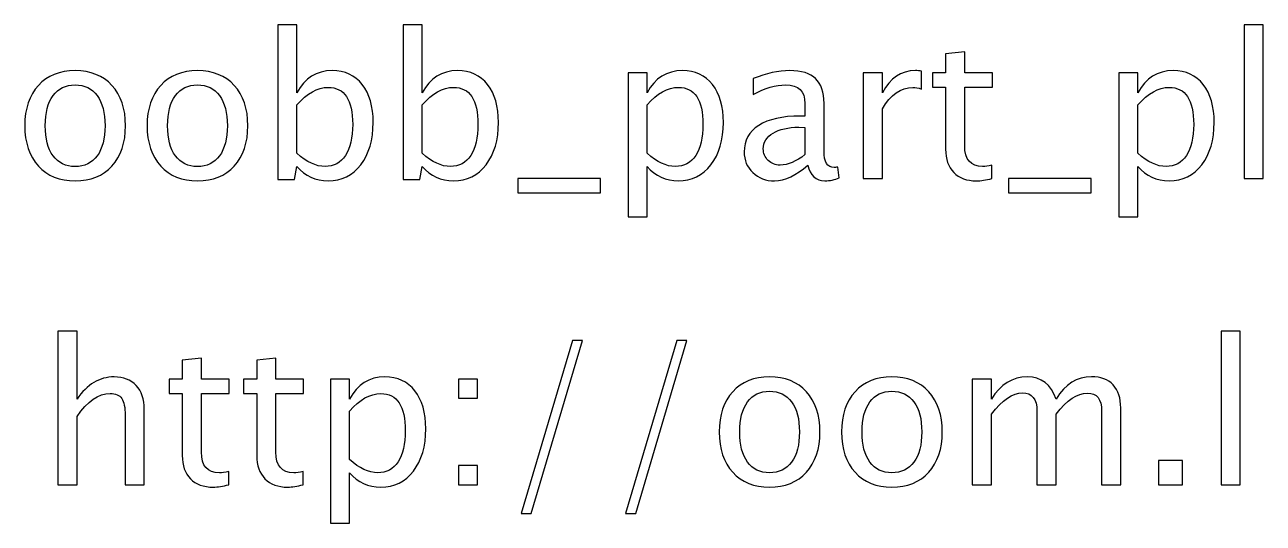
# Model space of a CAD drawing. Header units: centimetres. Extents: x -8.3 to 8.2, y -2.2 to 14.1.
# Drawn here: x -8.3 to -0.4, y 10.97 to 14.15 of the extents above; entities that cross this region are included whole.
import ezdxf

# ---------------------------------------------------------------- set-up
doc = ezdxf.new("R2010")
doc.units = ezdxf.units.CM
doc.header["$MEASUREMENT"] = 0
doc.layers.add('Layer 1', color=7, linetype='Continuous')

msp = doc.modelspace()

# ---------------------------------------------------------------- linework, layer by layer
at = {"layer": 'Layer 1'}
for points, knots in [([(-6.68315, 13.16282), (-6.68315, 13.16282), (-6.68315, 14.14961), (-6.68315, 14.14961), (-6.68315, 14.14961), (-6.68315, 14.14961), (-6.56123, 14.14961), (-6.56123, 14.14961), (-6.56123, 14.14961), (-6.56123, 14.14961), (-6.56123, 13.71633), (-6.56123, 13.71633), (-6.56123, 13.71633), (-6.51128, 13.81052), (-6.43613, 13.85751), (-6.33602, 13.85751), (-6.33602, 13.85751), (-6.25495, 13.85751), (-6.19124, 13.82809), (-6.14467, 13.76903), (-6.14467, 13.76903), (-6.0981, 13.70998), (-6.07482, 13.62933), (-6.07482, 13.5271), (-6.07482, 13.5271), (-6.07482, 13.41576), (-6.10128, 13.3258), (-6.15398, 13.25765), (-6.15398, 13.25765), (-6.20669, 13.18928), (-6.27611, 13.1552), (-6.36205, 13.1552), (-6.36205, 13.1552), (-6.44185, 13.1552), (-6.50831, 13.18568), (-6.56123, 13.24685), (-6.56123, 13.24685), (-6.56123, 13.24685), (-6.57605, 13.16282), (-6.57605, 13.16282), (-6.57605, 13.16282), (-6.57605, 13.16282), (-6.68315, 13.16282), (-6.68315, 13.16282)], [0, 0, 0, 0, 0.0833333, 0.0833333, 0.0833333, 0.0833333, 0.1666667, 0.1666667, 0.1666667, 0.1666667, 0.25, 0.25, 0.25, 0.25, 0.3333333, 0.3333333, 0.3333333, 0.3333333, 0.4166667, 0.4166667, 0.4166667, 0.4166667, 0.5, 0.5, 0.5, 0.5, 0.5833333, 0.5833333, 0.5833333, 0.5833333, 0.6666667, 0.6666667, 0.6666667, 0.6666667, 0.75, 0.75, 0.75, 0.75, 0.8333333, 0.8333333, 0.8333333, 0.8333333, 1, 1, 1, 1]), ([(-5.8839, 13.16282), (-5.8839, 13.16282), (-5.8839, 14.14961), (-5.8839, 14.14961), (-5.8839, 14.14961), (-5.8839, 14.14961), (-5.76198, 14.14961), (-5.76198, 14.14961), (-5.76198, 14.14961), (-5.76198, 14.14961), (-5.76198, 13.71633), (-5.76198, 13.71633), (-5.76198, 13.71633), (-5.71203, 13.81052), (-5.63688, 13.85751), (-5.53677, 13.85751), (-5.53677, 13.85751), (-5.4557, 13.85751), (-5.39199, 13.82809), (-5.34542, 13.76903), (-5.34542, 13.76903), (-5.29885, 13.70998), (-5.27557, 13.62933), (-5.27557, 13.5271), (-5.27557, 13.5271), (-5.27557, 13.41576), (-5.30203, 13.3258), (-5.35473, 13.25765), (-5.35473, 13.25765), (-5.40744, 13.18928), (-5.47686, 13.1552), (-5.5628, 13.1552), (-5.5628, 13.1552), (-5.6426, 13.1552), (-5.70906, 13.18568), (-5.76198, 13.24685), (-5.76198, 13.24685), (-5.76198, 13.24685), (-5.7768, 13.16282), (-5.7768, 13.16282), (-5.7768, 13.16282), (-5.7768, 13.16282), (-5.8839, 13.16282), (-5.8839, 13.16282)], [0, 0, 0, 0, 0.0833333, 0.0833333, 0.0833333, 0.0833333, 0.1666667, 0.1666667, 0.1666667, 0.1666667, 0.25, 0.25, 0.25, 0.25, 0.3333333, 0.3333333, 0.3333333, 0.3333333, 0.4166667, 0.4166667, 0.4166667, 0.4166667, 0.5, 0.5, 0.5, 0.5, 0.5833333, 0.5833333, 0.5833333, 0.5833333, 0.6666667, 0.6666667, 0.6666667, 0.6666667, 0.75, 0.75, 0.75, 0.75, 0.8333333, 0.8333333, 0.8333333, 0.8333333, 1, 1, 1, 1]), ([(-0.52028, 13.17044), (-0.52028, 13.17044), (-0.52028, 14.14961), (-0.52028, 14.14961), (-0.52028, 14.14961), (-0.52028, 14.14961), (-0.39836, 14.14961), (-0.39836, 14.14961), (-0.39836, 14.14961), (-0.39836, 14.14961), (-0.39836, 13.17044), (-0.39836, 13.17044), (-0.39836, 13.17044), (-0.39836, 13.17044), (-0.52028, 13.17044), (-0.52028, 13.17044)], [0, 0, 0, 0, 0.2, 0.2, 0.2, 0.2, 0.4, 0.4, 0.4, 0.4, 0.6, 0.6, 0.6, 0.6, 1, 1, 1, 1]), ([(-2.12852, 13.17065), (-2.1662, 13.16028), (-2.199, 13.1552), (-2.22673, 13.1552), (-2.22673, 13.1552), (-2.28896, 13.1552), (-2.33743, 13.17298), (-2.37215, 13.20854), (-2.37215, 13.20854), (-2.40707, 13.2441), (-2.42443, 13.29342), (-2.42443, 13.35671), (-2.42443, 13.35671), (-2.42443, 13.35671), (-2.42443, 13.7521), (-2.42443, 13.7521), (-2.42443, 13.7521), (-2.42443, 13.7521), (-2.50867, 13.7521), (-2.50867, 13.7521), (-2.50867, 13.7521), (-2.50867, 13.7521), (-2.50867, 13.84354), (-2.50867, 13.84354), (-2.50867, 13.84354), (-2.50867, 13.84354), (-2.42443, 13.84354), (-2.42443, 13.84354), (-2.42443, 13.84354), (-2.42443, 13.84354), (-2.42443, 13.96525), (-2.42443, 13.96525), (-2.42443, 13.96525), (-2.42443, 13.96525), (-2.30251, 13.97689), (-2.30251, 13.97689), (-2.30251, 13.97689), (-2.30251, 13.97689), (-2.30251, 13.84354), (-2.30251, 13.84354), (-2.30251, 13.84354), (-2.30251, 13.84354), (-2.12598, 13.84354), (-2.12598, 13.84354), (-2.12598, 13.84354), (-2.12598, 13.84354), (-2.12598, 13.7521), (-2.12598, 13.7521), (-2.12598, 13.7521), (-2.12598, 13.7521), (-2.30251, 13.7521), (-2.30251, 13.7521), (-2.30251, 13.7521), (-2.30251, 13.7521), (-2.30251, 13.37872), (-2.30251, 13.37872), (-2.30251, 13.37872), (-2.30251, 13.29067), (-2.2642, 13.24664), (-2.18779, 13.24664), (-2.18779, 13.24664), (-2.17149, 13.24664), (-2.1518, 13.24939), (-2.12852, 13.25468), (-2.12852, 13.25468), (-2.12852, 13.25468), (-2.12852, 13.17065), (-2.12852, 13.17065)], [0, 0, 0, 0, 0.0555556, 0.0555556, 0.0555556, 0.0555556, 0.1111111, 0.1111111, 0.1111111, 0.1111111, 0.1666667, 0.1666667, 0.1666667, 0.1666667, 0.2222222, 0.2222222, 0.2222222, 0.2222222, 0.2777778, 0.2777778, 0.2777778, 0.2777778, 0.3333333, 0.3333333, 0.3333333, 0.3333333, 0.3888889, 0.3888889, 0.3888889, 0.3888889, 0.4444444, 0.4444444, 0.4444444, 0.4444444, 0.5, 0.5, 0.5, 0.5, 0.5555556, 0.5555556, 0.5555556, 0.5555556, 0.6111111, 0.6111111, 0.6111111, 0.6111111, 0.6666667, 0.6666667, 0.6666667, 0.6666667, 0.7222222, 0.7222222, 0.7222222, 0.7222222, 0.7777778, 0.7777778, 0.7777778, 0.7777778, 0.8333333, 0.8333333, 0.8333333, 0.8333333, 0.8888889, 0.8888889, 0.8888889, 0.8888889, 1, 1, 1, 1]), ([(-7.97558, 13.1552), (-8.07443, 13.1552), (-8.15274, 13.18674), (-8.21032, 13.24982), (-8.21032, 13.24982), (-8.2681, 13.31289), (-8.29689, 13.39862), (-8.29689, 13.50678), (-8.29689, 13.50678), (-8.29689, 13.61473), (-8.2681, 13.70024), (-8.21032, 13.76311), (-8.21032, 13.76311), (-8.15274, 13.82597), (-8.07443, 13.85751), (-7.97558, 13.85751), (-7.97558, 13.85751), (-7.87673, 13.85751), (-7.79841, 13.82597), (-7.74084, 13.76311), (-7.74084, 13.76311), (-7.68306, 13.70024), (-7.65427, 13.61473), (-7.65427, 13.50678), (-7.65427, 13.50678), (-7.65427, 13.39862), (-7.68306, 13.31289), (-7.74084, 13.24982), (-7.74084, 13.24982), (-7.79841, 13.18674), (-7.87673, 13.1552), (-7.97558, 13.1552)], [0, 0, 0, 0, 0.1111111, 0.1111111, 0.1111111, 0.1111111, 0.2222222, 0.2222222, 0.2222222, 0.2222222, 0.3333333, 0.3333333, 0.3333333, 0.3333333, 0.4444444, 0.4444444, 0.4444444, 0.4444444, 0.5555556, 0.5555556, 0.5555556, 0.5555556, 0.6666667, 0.6666667, 0.6666667, 0.6666667, 0.7777778, 0.7777778, 0.7777778, 0.7777778, 1, 1, 1, 1]), ([(-7.19538, 13.1552), (-7.29423, 13.1552), (-7.37254, 13.18674), (-7.43012, 13.24982), (-7.43012, 13.24982), (-7.4879, 13.31289), (-7.51669, 13.39862), (-7.51669, 13.50678), (-7.51669, 13.50678), (-7.51669, 13.61473), (-7.4879, 13.70024), (-7.43012, 13.76311), (-7.43012, 13.76311), (-7.37254, 13.82597), (-7.29423, 13.85751), (-7.19538, 13.85751), (-7.19538, 13.85751), (-7.09653, 13.85751), (-7.01821, 13.82597), (-6.96064, 13.76311), (-6.96064, 13.76311), (-6.90286, 13.70024), (-6.87407, 13.61473), (-6.87407, 13.50678), (-6.87407, 13.50678), (-6.87407, 13.39862), (-6.90286, 13.31289), (-6.96064, 13.24982), (-6.96064, 13.24982), (-7.01821, 13.18674), (-7.09653, 13.1552), (-7.19538, 13.1552)], [0, 0, 0, 0, 0.1111111, 0.1111111, 0.1111111, 0.1111111, 0.2222222, 0.2222222, 0.2222222, 0.2222222, 0.3333333, 0.3333333, 0.3333333, 0.3333333, 0.4444444, 0.4444444, 0.4444444, 0.4444444, 0.5555556, 0.5555556, 0.5555556, 0.5555556, 0.6666667, 0.6666667, 0.6666667, 0.6666667, 0.7777778, 0.7777778, 0.7777778, 0.7777778, 1, 1, 1, 1]), ([(-4.44965, 12.92533), (-4.44965, 12.92533), (-4.44965, 13.84354), (-4.44965, 13.84354), (-4.44965, 13.84354), (-4.44965, 13.84354), (-4.32773, 13.84354), (-4.32773, 13.84354), (-4.32773, 13.84354), (-4.32773, 13.84354), (-4.32773, 13.71633), (-4.32773, 13.71633), (-4.32773, 13.71633), (-4.27778, 13.81052), (-4.20263, 13.85751), (-4.10252, 13.85751), (-4.10252, 13.85751), (-4.02145, 13.85751), (-3.95774, 13.82809), (-3.91117, 13.76903), (-3.91117, 13.76903), (-3.8646, 13.70998), (-3.84132, 13.62933), (-3.84132, 13.5271), (-3.84132, 13.5271), (-3.84132, 13.41576), (-3.86778, 13.3258), (-3.92048, 13.25765), (-3.92048, 13.25765), (-3.97319, 13.18928), (-4.04261, 13.1552), (-4.12855, 13.1552), (-4.12855, 13.1552), (-4.20835, 13.1552), (-4.27481, 13.18568), (-4.32773, 13.24685), (-4.32773, 13.24685), (-4.32773, 13.24685), (-4.32773, 12.92533), (-4.32773, 12.92533), (-4.32773, 12.92533), (-4.32773, 12.92533), (-4.44965, 12.92533), (-4.44965, 12.92533)], [0, 0, 0, 0, 0.0833333, 0.0833333, 0.0833333, 0.0833333, 0.1666667, 0.1666667, 0.1666667, 0.1666667, 0.25, 0.25, 0.25, 0.25, 0.3333333, 0.3333333, 0.3333333, 0.3333333, 0.4166667, 0.4166667, 0.4166667, 0.4166667, 0.5, 0.5, 0.5, 0.5, 0.5833333, 0.5833333, 0.5833333, 0.5833333, 0.6666667, 0.6666667, 0.6666667, 0.6666667, 0.75, 0.75, 0.75, 0.75, 0.8333333, 0.8333333, 0.8333333, 0.8333333, 1, 1, 1, 1]), ([(-3.30348, 13.25617), (-3.37671, 13.18886), (-3.4472, 13.1552), (-3.51493, 13.1552), (-3.51493, 13.1552), (-3.5706, 13.1552), (-3.61696, 13.17256), (-3.65357, 13.20748), (-3.65357, 13.20748), (-3.6904, 13.24241), (-3.70882, 13.28643), (-3.70882, 13.33956), (-3.70882, 13.33956), (-3.70882, 13.41301), (-3.67792, 13.46953), (-3.61611, 13.5089), (-3.61611, 13.5089), (-3.5543, 13.54827), (-3.46561, 13.56795), (-3.35004, 13.56795), (-3.35004, 13.56795), (-3.35004, 13.56795), (-3.32147, 13.56795), (-3.32147, 13.56795), (-3.32147, 13.56795), (-3.32147, 13.56795), (-3.32147, 13.64902), (-3.32147, 13.64902), (-3.32147, 13.64902), (-3.32147, 13.72712), (-3.36211, 13.76607), (-3.4436, 13.76607), (-3.4436, 13.76607), (-3.50668, 13.76607), (-3.57568, 13.74617), (-3.6504, 13.70638), (-3.6504, 13.70638), (-3.6504, 13.70638), (-3.6504, 13.80671), (-3.6504, 13.80671), (-3.6504, 13.80671), (-3.56827, 13.84058), (-3.4908, 13.85751), (-3.4182, 13.85751), (-3.4182, 13.85751), (-3.34348, 13.85751), (-3.28824, 13.84058), (-3.25289, 13.8065), (-3.25289, 13.8065), (-3.21733, 13.77242), (-3.19955, 13.71993), (-3.19955, 13.64902), (-3.19955, 13.64902), (-3.19955, 13.64902), (-3.19955, 13.34485), (-3.19955, 13.34485), (-3.19955, 13.34485), (-3.19955, 13.27522), (-3.17817, 13.24029), (-3.1352, 13.24029), (-3.1352, 13.24029), (-3.12991, 13.24029), (-3.12208, 13.24114), (-3.11171, 13.24283), (-3.11171, 13.24283), (-3.11171, 13.24283), (-3.10303, 13.1751), (-3.10303, 13.1751), (-3.10303, 13.1751), (-3.13076, 13.16176), (-3.16124, 13.1552), (-3.19468, 13.1552), (-3.19468, 13.1552), (-3.25162, 13.1552), (-3.28781, 13.18886), (-3.30348, 13.25617)], [0, 0, 0, 0, 0.05, 0.05, 0.05, 0.05, 0.1, 0.1, 0.1, 0.1, 0.15, 0.15, 0.15, 0.15, 0.2, 0.2, 0.2, 0.2, 0.25, 0.25, 0.25, 0.25, 0.3, 0.3, 0.3, 0.3, 0.35, 0.35, 0.35, 0.35, 0.4, 0.4, 0.4, 0.4, 0.45, 0.45, 0.45, 0.45, 0.5, 0.5, 0.5, 0.5, 0.55, 0.55, 0.55, 0.55, 0.6, 0.6, 0.6, 0.6, 0.65, 0.65, 0.65, 0.65, 0.7, 0.7, 0.7, 0.7, 0.75, 0.75, 0.75, 0.75, 0.8, 0.8, 0.8, 0.8, 0.85, 0.85, 0.85, 0.85, 0.9, 0.9, 0.9, 0.9, 1, 1, 1, 1]), ([(-2.94915, 13.17044), (-2.94915, 13.17044), (-2.94915, 13.84354), (-2.94915, 13.84354), (-2.94915, 13.84354), (-2.94915, 13.84354), (-2.82723, 13.84354), (-2.82723, 13.84354), (-2.82723, 13.84354), (-2.82723, 13.84354), (-2.82723, 13.71633), (-2.82723, 13.71633), (-2.82723, 13.71633), (-2.77876, 13.81052), (-2.70848, 13.85751), (-2.6162, 13.85751), (-2.6162, 13.85751), (-2.60371, 13.85751), (-2.59059, 13.85645), (-2.57704, 13.85434), (-2.57704, 13.85434), (-2.57704, 13.85434), (-2.57704, 13.74025), (-2.57704, 13.74025), (-2.57704, 13.74025), (-2.59821, 13.74723), (-2.61683, 13.75083), (-2.63292, 13.75083), (-2.63292, 13.75083), (-2.71039, 13.75083), (-2.77516, 13.70511), (-2.82723, 13.61346), (-2.82723, 13.61346), (-2.82723, 13.61346), (-2.82723, 13.17044), (-2.82723, 13.17044), (-2.82723, 13.17044), (-2.82723, 13.17044), (-2.94915, 13.17044), (-2.94915, 13.17044)], [0, 0, 0, 0, 0.0909091, 0.0909091, 0.0909091, 0.0909091, 0.1818182, 0.1818182, 0.1818182, 0.1818182, 0.2727273, 0.2727273, 0.2727273, 0.2727273, 0.3636364, 0.3636364, 0.3636364, 0.3636364, 0.4545455, 0.4545455, 0.4545455, 0.4545455, 0.5454545, 0.5454545, 0.5454545, 0.5454545, 0.6363636, 0.6363636, 0.6363636, 0.6363636, 0.7272727, 0.7272727, 0.7272727, 0.7272727, 0.8181818, 0.8181818, 0.8181818, 0.8181818, 1, 1, 1, 1]), ([(-1.31953, 12.92533), (-1.31953, 12.92533), (-1.31953, 13.84354), (-1.31953, 13.84354), (-1.31953, 13.84354), (-1.31953, 13.84354), (-1.19761, 13.84354), (-1.19761, 13.84354), (-1.19761, 13.84354), (-1.19761, 13.84354), (-1.19761, 13.71633), (-1.19761, 13.71633), (-1.19761, 13.71633), (-1.14766, 13.81052), (-1.07251, 13.85751), (-0.9724, 13.85751), (-0.9724, 13.85751), (-0.89133, 13.85751), (-0.82762, 13.82809), (-0.78105, 13.76903), (-0.78105, 13.76903), (-0.73448, 13.70998), (-0.7112, 13.62933), (-0.7112, 13.5271), (-0.7112, 13.5271), (-0.7112, 13.41576), (-0.73766, 13.3258), (-0.79036, 13.25765), (-0.79036, 13.25765), (-0.84307, 13.18928), (-0.91249, 13.1552), (-0.99843, 13.1552), (-0.99843, 13.1552), (-1.07823, 13.1552), (-1.14469, 13.18568), (-1.19761, 13.24685), (-1.19761, 13.24685), (-1.19761, 13.24685), (-1.19761, 12.92533), (-1.19761, 12.92533), (-1.19761, 12.92533), (-1.19761, 12.92533), (-1.31953, 12.92533), (-1.31953, 12.92533)], [0, 0, 0, 0, 0.0833333, 0.0833333, 0.0833333, 0.0833333, 0.1666667, 0.1666667, 0.1666667, 0.1666667, 0.25, 0.25, 0.25, 0.25, 0.3333333, 0.3333333, 0.3333333, 0.3333333, 0.4166667, 0.4166667, 0.4166667, 0.4166667, 0.5, 0.5, 0.5, 0.5, 0.5833333, 0.5833333, 0.5833333, 0.5833333, 0.6666667, 0.6666667, 0.6666667, 0.6666667, 0.75, 0.75, 0.75, 0.75, 0.8333333, 0.8333333, 0.8333333, 0.8333333, 1, 1, 1, 1]), ([(-7.97579, 13.24664), (-7.91547, 13.24664), (-7.86848, 13.26929), (-7.83503, 13.3148), (-7.83503, 13.3148), (-7.8018, 13.36009), (-7.78508, 13.42423), (-7.78508, 13.50678), (-7.78508, 13.50678), (-7.78508, 13.58912), (-7.8018, 13.65304), (-7.83503, 13.69834), (-7.83503, 13.69834), (-7.86848, 13.74342), (-7.91547, 13.76607), (-7.97579, 13.76607), (-7.97579, 13.76607), (-8.03633, 13.76607), (-8.08332, 13.74342), (-8.11634, 13.69834), (-8.11634, 13.69834), (-8.14957, 13.65304), (-8.16608, 13.58912), (-8.16608, 13.50678), (-8.16608, 13.50678), (-8.16608, 13.42423), (-8.14957, 13.36009), (-8.11634, 13.3148), (-8.11634, 13.3148), (-8.08332, 13.26929), (-8.03633, 13.24664), (-7.97579, 13.24664)], [0, 0, 0, 0, 0.1111111, 0.1111111, 0.1111111, 0.1111111, 0.2222222, 0.2222222, 0.2222222, 0.2222222, 0.3333333, 0.3333333, 0.3333333, 0.3333333, 0.4444444, 0.4444444, 0.4444444, 0.4444444, 0.5555556, 0.5555556, 0.5555556, 0.5555556, 0.6666667, 0.6666667, 0.6666667, 0.6666667, 0.7777778, 0.7777778, 0.7777778, 0.7777778, 1, 1, 1, 1]), ([(-7.19559, 13.24664), (-7.13527, 13.24664), (-7.08828, 13.26929), (-7.05483, 13.3148), (-7.05483, 13.3148), (-7.0216, 13.36009), (-7.00488, 13.42423), (-7.00488, 13.50678), (-7.00488, 13.50678), (-7.00488, 13.58912), (-7.0216, 13.65304), (-7.05483, 13.69834), (-7.05483, 13.69834), (-7.08828, 13.74342), (-7.13527, 13.76607), (-7.19559, 13.76607), (-7.19559, 13.76607), (-7.25613, 13.76607), (-7.30312, 13.74342), (-7.33614, 13.69834), (-7.33614, 13.69834), (-7.36937, 13.65304), (-7.38588, 13.58912), (-7.38588, 13.50678), (-7.38588, 13.50678), (-7.38588, 13.42423), (-7.36937, 13.36009), (-7.33614, 13.3148), (-7.33614, 13.3148), (-7.30312, 13.26929), (-7.25613, 13.24664), (-7.19559, 13.24664)], [0, 0, 0, 0, 0.1111111, 0.1111111, 0.1111111, 0.1111111, 0.2222222, 0.2222222, 0.2222222, 0.2222222, 0.3333333, 0.3333333, 0.3333333, 0.3333333, 0.4444444, 0.4444444, 0.4444444, 0.4444444, 0.5555556, 0.5555556, 0.5555556, 0.5555556, 0.6666667, 0.6666667, 0.6666667, 0.6666667, 0.7777778, 0.7777778, 0.7777778, 0.7777778, 1, 1, 1, 1]), ([(-6.56123, 13.33088), (-6.49836, 13.27479), (-6.43846, 13.24664), (-6.38152, 13.24664), (-6.38152, 13.24664), (-6.32543, 13.24664), (-6.28204, 13.27014), (-6.25156, 13.31691), (-6.25156, 13.31691), (-6.22087, 13.36369), (-6.20563, 13.42952), (-6.20563, 13.51461), (-6.20563, 13.51461), (-6.20563, 13.67209), (-6.2577, 13.75083), (-6.36184, 13.75083), (-6.36184, 13.75083), (-6.43, 13.75083), (-6.49646, 13.714), (-6.56123, 13.64013), (-6.56123, 13.64013), (-6.56123, 13.64013), (-6.56123, 13.33088), (-6.56123, 13.33088)], [0, 0, 0, 0, 0.1428571, 0.1428571, 0.1428571, 0.1428571, 0.2857143, 0.2857143, 0.2857143, 0.2857143, 0.4285714, 0.4285714, 0.4285714, 0.4285714, 0.5714286, 0.5714286, 0.5714286, 0.5714286, 0.7142857, 0.7142857, 0.7142857, 0.7142857, 1, 1, 1, 1]), ([(-5.76198, 13.33088), (-5.69911, 13.27479), (-5.63921, 13.24664), (-5.58227, 13.24664), (-5.58227, 13.24664), (-5.52618, 13.24664), (-5.48279, 13.27014), (-5.45231, 13.31691), (-5.45231, 13.31691), (-5.42162, 13.36369), (-5.40638, 13.42952), (-5.40638, 13.51461), (-5.40638, 13.51461), (-5.40638, 13.67209), (-5.45845, 13.75083), (-5.56259, 13.75083), (-5.56259, 13.75083), (-5.63075, 13.75083), (-5.69721, 13.714), (-5.76198, 13.64013), (-5.76198, 13.64013), (-5.76198, 13.64013), (-5.76198, 13.33088), (-5.76198, 13.33088)], [0, 0, 0, 0, 0.1428571, 0.1428571, 0.1428571, 0.1428571, 0.2857143, 0.2857143, 0.2857143, 0.2857143, 0.4285714, 0.4285714, 0.4285714, 0.4285714, 0.5714286, 0.5714286, 0.5714286, 0.5714286, 0.7142857, 0.7142857, 0.7142857, 0.7142857, 1, 1, 1, 1]), ([(-4.32773, 13.33088), (-4.26486, 13.27479), (-4.20496, 13.24664), (-4.14802, 13.24664), (-4.14802, 13.24664), (-4.09193, 13.24664), (-4.04854, 13.27014), (-4.01806, 13.31691), (-4.01806, 13.31691), (-3.98737, 13.36369), (-3.97213, 13.42952), (-3.97213, 13.51461), (-3.97213, 13.51461), (-3.97213, 13.67209), (-4.0242, 13.75083), (-4.12834, 13.75083), (-4.12834, 13.75083), (-4.1965, 13.75083), (-4.26296, 13.714), (-4.32773, 13.64013), (-4.32773, 13.64013), (-4.32773, 13.64013), (-4.32773, 13.33088), (-4.32773, 13.33088)], [0, 0, 0, 0, 0.1428571, 0.1428571, 0.1428571, 0.1428571, 0.2857143, 0.2857143, 0.2857143, 0.2857143, 0.4285714, 0.4285714, 0.4285714, 0.4285714, 0.5714286, 0.5714286, 0.5714286, 0.5714286, 0.7142857, 0.7142857, 0.7142857, 0.7142857, 1, 1, 1, 1]), ([(-1.19761, 13.33088), (-1.13474, 13.27479), (-1.07484, 13.24664), (-1.0179, 13.24664), (-1.0179, 13.24664), (-0.96181, 13.24664), (-0.91842, 13.27014), (-0.88794, 13.31691), (-0.88794, 13.31691), (-0.85725, 13.36369), (-0.84201, 13.42952), (-0.84201, 13.51461), (-0.84201, 13.51461), (-0.84201, 13.67209), (-0.89408, 13.75083), (-0.99822, 13.75083), (-0.99822, 13.75083), (-1.06638, 13.75083), (-1.13284, 13.714), (-1.19761, 13.64013), (-1.19761, 13.64013), (-1.19761, 13.64013), (-1.19761, 13.33088), (-1.19761, 13.33088)], [0, 0, 0, 0, 0.1428571, 0.1428571, 0.1428571, 0.1428571, 0.2857143, 0.2857143, 0.2857143, 0.2857143, 0.4285714, 0.4285714, 0.4285714, 0.4285714, 0.5714286, 0.5714286, 0.5714286, 0.5714286, 0.7142857, 0.7142857, 0.7142857, 0.7142857, 1, 1, 1, 1]), ([(-3.32147, 13.32263), (-3.32147, 13.32263), (-3.32147, 13.49556), (-3.32147, 13.49556), (-3.32147, 13.49556), (-3.32147, 13.49556), (-3.36063, 13.49683), (-3.36063, 13.49683), (-3.36063, 13.49683), (-3.42836, 13.49683), (-3.48297, 13.48434), (-3.52467, 13.45937), (-3.52467, 13.45937), (-3.56616, 13.43418), (-3.5869, 13.40095), (-3.5869, 13.35946), (-3.5869, 13.35946), (-3.5869, 13.33046), (-3.57653, 13.30591), (-3.556, 13.2858), (-3.556, 13.2858), (-3.53525, 13.26569), (-3.51006, 13.25553), (-3.48022, 13.25553), (-3.48022, 13.25553), (-3.42942, 13.25553), (-3.3765, 13.27797), (-3.32147, 13.32263)], [0, 0, 0, 0, 0.125, 0.125, 0.125, 0.125, 0.25, 0.25, 0.25, 0.25, 0.375, 0.375, 0.375, 0.375, 0.5, 0.5, 0.5, 0.5, 0.625, 0.625, 0.625, 0.625, 0.75, 0.75, 0.75, 0.75, 1, 1, 1, 1]), ([(-5.15323, 13.079), (-5.15323, 13.079), (-5.15323, 13.17044), (-5.15323, 13.17044), (-5.15323, 13.17044), (-5.15323, 13.17044), (-4.62491, 13.17044), (-4.62491, 13.17044), (-4.62491, 13.17044), (-4.62491, 13.17044), (-4.62491, 13.079), (-4.62491, 13.079), (-4.62491, 13.079), (-4.62491, 13.079), (-5.15323, 13.079), (-5.15323, 13.079)], [0, 0, 0, 0, 0.2, 0.2, 0.2, 0.2, 0.4, 0.4, 0.4, 0.4, 0.6, 0.6, 0.6, 0.6, 1, 1, 1, 1]), ([(-2.02311, 13.079), (-2.02311, 13.079), (-2.02311, 13.17044), (-2.02311, 13.17044), (-2.02311, 13.17044), (-2.02311, 13.17044), (-1.49479, 13.17044), (-1.49479, 13.17044), (-1.49479, 13.17044), (-1.49479, 13.17044), (-1.49479, 13.079), (-1.49479, 13.079), (-1.49479, 13.079), (-1.49479, 13.079), (-2.02311, 13.079), (-2.02311, 13.079)], [0, 0, 0, 0, 0.2, 0.2, 0.2, 0.2, 0.4, 0.4, 0.4, 0.4, 0.6, 0.6, 0.6, 0.6, 1, 1, 1, 1]), ([(-8.08567, 11.21887), (-8.08567, 11.21887), (-8.08567, 12.19804), (-8.08567, 12.19804), (-8.08567, 12.19804), (-8.08567, 12.19804), (-7.96375, 12.19804), (-7.96375, 12.19804), (-7.96375, 12.19804), (-7.96375, 12.19804), (-7.96375, 11.76476), (-7.96375, 11.76476), (-7.96375, 11.76476), (-7.89919, 11.85895), (-7.82003, 11.90594), (-7.72647, 11.90594), (-7.72647, 11.90594), (-7.66763, 11.90594), (-7.62085, 11.88753), (-7.58635, 11.85048), (-7.58635, 11.85048), (-7.55185, 11.81365), (-7.53449, 11.76391), (-7.53449, 11.70168), (-7.53449, 11.70168), (-7.53449, 11.70168), (-7.53449, 11.21887), (-7.53449, 11.21887), (-7.53449, 11.21887), (-7.53449, 11.21887), (-7.65641, 11.21887), (-7.65641, 11.21887), (-7.65641, 11.21887), (-7.65641, 11.21887), (-7.65641, 11.66189), (-7.65641, 11.66189), (-7.65641, 11.66189), (-7.65641, 11.71184), (-7.66382, 11.7474), (-7.67842, 11.76857), (-7.67842, 11.76857), (-7.69324, 11.78995), (-7.71758, 11.80053), (-7.75166, 11.80053), (-7.75166, 11.80053), (-7.82659, 11.80053), (-7.89729, 11.75164), (-7.96375, 11.65385), (-7.96375, 11.65385), (-7.96375, 11.65385), (-7.96375, 11.21887), (-7.96375, 11.21887), (-7.96375, 11.21887), (-7.96375, 11.21887), (-8.08567, 11.21887), (-8.08567, 11.21887)], [0, 0, 0, 0, 0.0666667, 0.0666667, 0.0666667, 0.0666667, 0.1333333, 0.1333333, 0.1333333, 0.1333333, 0.2, 0.2, 0.2, 0.2, 0.2666667, 0.2666667, 0.2666667, 0.2666667, 0.3333333, 0.3333333, 0.3333333, 0.3333333, 0.4, 0.4, 0.4, 0.4, 0.4666667, 0.4666667, 0.4666667, 0.4666667, 0.5333333, 0.5333333, 0.5333333, 0.5333333, 0.6, 0.6, 0.6, 0.6, 0.6666667, 0.6666667, 0.6666667, 0.6666667, 0.7333333, 0.7333333, 0.7333333, 0.7333333, 0.8, 0.8, 0.8, 0.8, 0.8666667, 0.8666667, 0.8666667, 0.8666667, 1, 1, 1, 1]), ([(-0.66677, 11.21887), (-0.66677, 11.21887), (-0.66677, 12.19804), (-0.66677, 12.19804), (-0.66677, 12.19804), (-0.66677, 12.19804), (-0.54485, 12.19804), (-0.54485, 12.19804), (-0.54485, 12.19804), (-0.54485, 12.19804), (-0.54485, 11.21887), (-0.54485, 11.21887), (-0.54485, 11.21887), (-0.54485, 11.21887), (-0.66677, 11.21887), (-0.66677, 11.21887)], [0, 0, 0, 0, 0.2, 0.2, 0.2, 0.2, 0.4, 0.4, 0.4, 0.4, 0.6, 0.6, 0.6, 0.6, 1, 1, 1, 1]), ([(-5.13123, 11.03472), (-5.13123, 11.03472), (-4.80463, 12.13708), (-4.80463, 12.13708), (-4.80463, 12.13708), (-4.80463, 12.13708), (-4.74007, 12.13708), (-4.74007, 12.13708), (-4.74007, 12.13708), (-4.74007, 12.13708), (-5.06667, 11.03472), (-5.06667, 11.03472), (-5.06667, 11.03472), (-5.06667, 11.03472), (-5.13123, 11.03472), (-5.13123, 11.03472)], [0, 0, 0, 0, 0.2, 0.2, 0.2, 0.2, 0.4, 0.4, 0.4, 0.4, 0.6, 0.6, 0.6, 0.6, 1, 1, 1, 1]), ([(-4.46533, 11.03472), (-4.46533, 11.03472), (-4.13873, 12.13708), (-4.13873, 12.13708), (-4.13873, 12.13708), (-4.13873, 12.13708), (-4.07417, 12.13708), (-4.07417, 12.13708), (-4.07417, 12.13708), (-4.07417, 12.13708), (-4.40077, 11.03472), (-4.40077, 11.03472), (-4.40077, 11.03472), (-4.40077, 11.03472), (-4.46533, 11.03472), (-4.46533, 11.03472)], [0, 0, 0, 0, 0.2, 0.2, 0.2, 0.2, 0.4, 0.4, 0.4, 0.4, 0.6, 0.6, 0.6, 0.6, 1, 1, 1, 1]), ([(-6.99643, 11.21908), (-7.03411, 11.20871), (-7.06691, 11.20363), (-7.09464, 11.20363), (-7.09464, 11.20363), (-7.15687, 11.20363), (-7.20534, 11.22141), (-7.24006, 11.25697), (-7.24006, 11.25697), (-7.27498, 11.29253), (-7.29234, 11.34185), (-7.29234, 11.40514), (-7.29234, 11.40514), (-7.29234, 11.40514), (-7.29234, 11.80053), (-7.29234, 11.80053), (-7.29234, 11.80053), (-7.29234, 11.80053), (-7.37658, 11.80053), (-7.37658, 11.80053), (-7.37658, 11.80053), (-7.37658, 11.80053), (-7.37658, 11.89197), (-7.37658, 11.89197), (-7.37658, 11.89197), (-7.37658, 11.89197), (-7.29234, 11.89197), (-7.29234, 11.89197), (-7.29234, 11.89197), (-7.29234, 11.89197), (-7.29234, 12.01368), (-7.29234, 12.01368), (-7.29234, 12.01368), (-7.29234, 12.01368), (-7.17042, 12.02532), (-7.17042, 12.02532), (-7.17042, 12.02532), (-7.17042, 12.02532), (-7.17042, 11.89197), (-7.17042, 11.89197), (-7.17042, 11.89197), (-7.17042, 11.89197), (-6.99389, 11.89197), (-6.99389, 11.89197), (-6.99389, 11.89197), (-6.99389, 11.89197), (-6.99389, 11.80053), (-6.99389, 11.80053), (-6.99389, 11.80053), (-6.99389, 11.80053), (-7.17042, 11.80053), (-7.17042, 11.80053), (-7.17042, 11.80053), (-7.17042, 11.80053), (-7.17042, 11.42715), (-7.17042, 11.42715), (-7.17042, 11.42715), (-7.17042, 11.3391), (-7.13211, 11.29507), (-7.0557, 11.29507), (-7.0557, 11.29507), (-7.0394, 11.29507), (-7.01971, 11.29782), (-6.99643, 11.30311), (-6.99643, 11.30311), (-6.99643, 11.30311), (-6.99643, 11.21908), (-6.99643, 11.21908)], [0, 0, 0, 0, 0.0555556, 0.0555556, 0.0555556, 0.0555556, 0.1111111, 0.1111111, 0.1111111, 0.1111111, 0.1666667, 0.1666667, 0.1666667, 0.1666667, 0.2222222, 0.2222222, 0.2222222, 0.2222222, 0.2777778, 0.2777778, 0.2777778, 0.2777778, 0.3333333, 0.3333333, 0.3333333, 0.3333333, 0.3888889, 0.3888889, 0.3888889, 0.3888889, 0.4444444, 0.4444444, 0.4444444, 0.4444444, 0.5, 0.5, 0.5, 0.5, 0.5555556, 0.5555556, 0.5555556, 0.5555556, 0.6111111, 0.6111111, 0.6111111, 0.6111111, 0.6666667, 0.6666667, 0.6666667, 0.6666667, 0.7222222, 0.7222222, 0.7222222, 0.7222222, 0.7777778, 0.7777778, 0.7777778, 0.7777778, 0.8333333, 0.8333333, 0.8333333, 0.8333333, 0.8888889, 0.8888889, 0.8888889, 0.8888889, 1, 1, 1, 1]), ([(-6.52145, 11.21908), (-6.55913, 11.20871), (-6.59193, 11.20363), (-6.61966, 11.20363), (-6.61966, 11.20363), (-6.68189, 11.20363), (-6.73036, 11.22141), (-6.76508, 11.25697), (-6.76508, 11.25697), (-6.8, 11.29253), (-6.81736, 11.34185), (-6.81736, 11.40514), (-6.81736, 11.40514), (-6.81736, 11.40514), (-6.81736, 11.80053), (-6.81736, 11.80053), (-6.81736, 11.80053), (-6.81736, 11.80053), (-6.9016, 11.80053), (-6.9016, 11.80053), (-6.9016, 11.80053), (-6.9016, 11.80053), (-6.9016, 11.89197), (-6.9016, 11.89197), (-6.9016, 11.89197), (-6.9016, 11.89197), (-6.81736, 11.89197), (-6.81736, 11.89197), (-6.81736, 11.89197), (-6.81736, 11.89197), (-6.81736, 12.01368), (-6.81736, 12.01368), (-6.81736, 12.01368), (-6.81736, 12.01368), (-6.69544, 12.02532), (-6.69544, 12.02532), (-6.69544, 12.02532), (-6.69544, 12.02532), (-6.69544, 11.89197), (-6.69544, 11.89197), (-6.69544, 11.89197), (-6.69544, 11.89197), (-6.51891, 11.89197), (-6.51891, 11.89197), (-6.51891, 11.89197), (-6.51891, 11.89197), (-6.51891, 11.80053), (-6.51891, 11.80053), (-6.51891, 11.80053), (-6.51891, 11.80053), (-6.69544, 11.80053), (-6.69544, 11.80053), (-6.69544, 11.80053), (-6.69544, 11.80053), (-6.69544, 11.42715), (-6.69544, 11.42715), (-6.69544, 11.42715), (-6.69544, 11.3391), (-6.65713, 11.29507), (-6.58072, 11.29507), (-6.58072, 11.29507), (-6.56442, 11.29507), (-6.54473, 11.29782), (-6.52145, 11.30311), (-6.52145, 11.30311), (-6.52145, 11.30311), (-6.52145, 11.21908), (-6.52145, 11.21908)], [0, 0, 0, 0, 0.0555556, 0.0555556, 0.0555556, 0.0555556, 0.1111111, 0.1111111, 0.1111111, 0.1111111, 0.1666667, 0.1666667, 0.1666667, 0.1666667, 0.2222222, 0.2222222, 0.2222222, 0.2222222, 0.2777778, 0.2777778, 0.2777778, 0.2777778, 0.3333333, 0.3333333, 0.3333333, 0.3333333, 0.3888889, 0.3888889, 0.3888889, 0.3888889, 0.4444444, 0.4444444, 0.4444444, 0.4444444, 0.5, 0.5, 0.5, 0.5, 0.5555556, 0.5555556, 0.5555556, 0.5555556, 0.6111111, 0.6111111, 0.6111111, 0.6111111, 0.6666667, 0.6666667, 0.6666667, 0.6666667, 0.7222222, 0.7222222, 0.7222222, 0.7222222, 0.7777778, 0.7777778, 0.7777778, 0.7777778, 0.8333333, 0.8333333, 0.8333333, 0.8333333, 0.8888889, 0.8888889, 0.8888889, 0.8888889, 1, 1, 1, 1]), ([(-6.34746, 10.97376), (-6.34746, 10.97376), (-6.34746, 11.89197), (-6.34746, 11.89197), (-6.34746, 11.89197), (-6.34746, 11.89197), (-6.22554, 11.89197), (-6.22554, 11.89197), (-6.22554, 11.89197), (-6.22554, 11.89197), (-6.22554, 11.76476), (-6.22554, 11.76476), (-6.22554, 11.76476), (-6.17559, 11.85895), (-6.10044, 11.90594), (-6.00033, 11.90594), (-6.00033, 11.90594), (-5.91926, 11.90594), (-5.85555, 11.87652), (-5.80898, 11.81746), (-5.80898, 11.81746), (-5.76241, 11.75841), (-5.73913, 11.67776), (-5.73913, 11.57553), (-5.73913, 11.57553), (-5.73913, 11.46419), (-5.76559, 11.37423), (-5.81829, 11.30608), (-5.81829, 11.30608), (-5.871, 11.23771), (-5.94042, 11.20363), (-6.02636, 11.20363), (-6.02636, 11.20363), (-6.10616, 11.20363), (-6.17262, 11.23411), (-6.22554, 11.29528), (-6.22554, 11.29528), (-6.22554, 11.29528), (-6.22554, 10.97376), (-6.22554, 10.97376), (-6.22554, 10.97376), (-6.22554, 10.97376), (-6.34746, 10.97376), (-6.34746, 10.97376)], [0, 0, 0, 0, 0.0833333, 0.0833333, 0.0833333, 0.0833333, 0.1666667, 0.1666667, 0.1666667, 0.1666667, 0.25, 0.25, 0.25, 0.25, 0.3333333, 0.3333333, 0.3333333, 0.3333333, 0.4166667, 0.4166667, 0.4166667, 0.4166667, 0.5, 0.5, 0.5, 0.5, 0.5833333, 0.5833333, 0.5833333, 0.5833333, 0.6666667, 0.6666667, 0.6666667, 0.6666667, 0.75, 0.75, 0.75, 0.75, 0.8333333, 0.8333333, 0.8333333, 0.8333333, 1, 1, 1, 1]), ([(-5.53043, 11.77005), (-5.53043, 11.77005), (-5.53043, 11.89197), (-5.53043, 11.89197), (-5.53043, 11.89197), (-5.53043, 11.89197), (-5.40851, 11.89197), (-5.40851, 11.89197), (-5.40851, 11.89197), (-5.40851, 11.89197), (-5.40851, 11.77005), (-5.40851, 11.77005), (-5.40851, 11.77005), (-5.40851, 11.77005), (-5.53043, 11.77005), (-5.53043, 11.77005)], [0, 0, 0, 0, 0.2, 0.2, 0.2, 0.2, 0.4, 0.4, 0.4, 0.4, 0.6, 0.6, 0.6, 0.6, 1, 1, 1, 1]), ([(-3.5467, 11.20363), (-3.64555, 11.20363), (-3.72386, 11.23517), (-3.78144, 11.29825), (-3.78144, 11.29825), (-3.83922, 11.36132), (-3.86801, 11.44705), (-3.86801, 11.55521), (-3.86801, 11.55521), (-3.86801, 11.66316), (-3.83922, 11.74867), (-3.78144, 11.81154), (-3.78144, 11.81154), (-3.72386, 11.8744), (-3.64555, 11.90594), (-3.5467, 11.90594), (-3.5467, 11.90594), (-3.44785, 11.90594), (-3.36953, 11.8744), (-3.31196, 11.81154), (-3.31196, 11.81154), (-3.25418, 11.74867), (-3.22539, 11.66316), (-3.22539, 11.55521), (-3.22539, 11.55521), (-3.22539, 11.44705), (-3.25418, 11.36132), (-3.31196, 11.29825), (-3.31196, 11.29825), (-3.36953, 11.23517), (-3.44785, 11.20363), (-3.5467, 11.20363)], [0, 0, 0, 0, 0.1111111, 0.1111111, 0.1111111, 0.1111111, 0.2222222, 0.2222222, 0.2222222, 0.2222222, 0.3333333, 0.3333333, 0.3333333, 0.3333333, 0.4444444, 0.4444444, 0.4444444, 0.4444444, 0.5555556, 0.5555556, 0.5555556, 0.5555556, 0.6666667, 0.6666667, 0.6666667, 0.6666667, 0.7777778, 0.7777778, 0.7777778, 0.7777778, 1, 1, 1, 1]), ([(-2.7665, 11.20363), (-2.86535, 11.20363), (-2.94366, 11.23517), (-3.00124, 11.29825), (-3.00124, 11.29825), (-3.05902, 11.36132), (-3.08781, 11.44705), (-3.08781, 11.55521), (-3.08781, 11.55521), (-3.08781, 11.66316), (-3.05902, 11.74867), (-3.00124, 11.81154), (-3.00124, 11.81154), (-2.94366, 11.8744), (-2.86535, 11.90594), (-2.7665, 11.90594), (-2.7665, 11.90594), (-2.66765, 11.90594), (-2.58933, 11.8744), (-2.53176, 11.81154), (-2.53176, 11.81154), (-2.47398, 11.74867), (-2.44519, 11.66316), (-2.44519, 11.55521), (-2.44519, 11.55521), (-2.44519, 11.44705), (-2.47398, 11.36132), (-2.53176, 11.29825), (-2.53176, 11.29825), (-2.58933, 11.23517), (-2.66765, 11.20363), (-2.7665, 11.20363)], [0, 0, 0, 0, 0.1111111, 0.1111111, 0.1111111, 0.1111111, 0.2222222, 0.2222222, 0.2222222, 0.2222222, 0.3333333, 0.3333333, 0.3333333, 0.3333333, 0.4444444, 0.4444444, 0.4444444, 0.4444444, 0.5555556, 0.5555556, 0.5555556, 0.5555556, 0.6666667, 0.6666667, 0.6666667, 0.6666667, 0.7777778, 0.7777778, 0.7777778, 0.7777778, 1, 1, 1, 1]), ([(-2.25427, 11.21887), (-2.25427, 11.21887), (-2.25427, 11.89197), (-2.25427, 11.89197), (-2.25427, 11.89197), (-2.25427, 11.89197), (-2.13235, 11.89197), (-2.13235, 11.89197), (-2.13235, 11.89197), (-2.13235, 11.89197), (-2.13235, 11.76476), (-2.13235, 11.76476), (-2.13235, 11.76476), (-2.07287, 11.85895), (-1.99667, 11.90594), (-1.90333, 11.90594), (-1.90333, 11.90594), (-1.81337, 11.90594), (-1.7522, 11.85895), (-1.7196, 11.76476), (-1.7196, 11.76476), (-1.66181, 11.8598), (-1.58646, 11.90721), (-1.49396, 11.90721), (-1.49396, 11.90721), (-1.43491, 11.90721), (-1.38898, 11.88985), (-1.35617, 11.85493), (-1.35617, 11.85493), (-1.32336, 11.82), (-1.30685, 11.77111), (-1.30685, 11.70824), (-1.30685, 11.70824), (-1.30685, 11.70824), (-1.30685, 11.21887), (-1.30685, 11.21887), (-1.30685, 11.21887), (-1.30685, 11.21887), (-1.42877, 11.21887), (-1.42877, 11.21887), (-1.42877, 11.21887), (-1.42877, 11.21887), (-1.42877, 11.68814), (-1.42877, 11.68814), (-1.42877, 11.68814), (-1.42877, 11.76476), (-1.45925, 11.80307), (-1.52021, 11.80307), (-1.52021, 11.80307), (-1.5835, 11.80307), (-1.64996, 11.75841), (-1.7196, 11.66887), (-1.7196, 11.66887), (-1.7196, 11.66887), (-1.7196, 11.21887), (-1.7196, 11.21887), (-1.7196, 11.21887), (-1.7196, 11.21887), (-1.84152, 11.21887), (-1.84152, 11.21887), (-1.84152, 11.21887), (-1.84152, 11.21887), (-1.84152, 11.68856), (-1.84152, 11.68856), (-1.84152, 11.68856), (-1.84152, 11.76582), (-1.87242, 11.80434), (-1.93444, 11.80434), (-1.93444, 11.80434), (-1.99604, 11.80434), (-2.06208, 11.75947), (-2.13235, 11.66951), (-2.13235, 11.66951), (-2.13235, 11.66951), (-2.13235, 11.21887), (-2.13235, 11.21887), (-2.13235, 11.21887), (-2.13235, 11.21887), (-2.25427, 11.21887), (-2.25427, 11.21887)], [0, 0, 0, 0, 0.047619, 0.047619, 0.047619, 0.047619, 0.0952381, 0.0952381, 0.0952381, 0.0952381, 0.1428571, 0.1428571, 0.1428571, 0.1428571, 0.1904762, 0.1904762, 0.1904762, 0.1904762, 0.2380952, 0.2380952, 0.2380952, 0.2380952, 0.2857143, 0.2857143, 0.2857143, 0.2857143, 0.3333333, 0.3333333, 0.3333333, 0.3333333, 0.3809524, 0.3809524, 0.3809524, 0.3809524, 0.4285714, 0.4285714, 0.4285714, 0.4285714, 0.4761905, 0.4761905, 0.4761905, 0.4761905, 0.5238095, 0.5238095, 0.5238095, 0.5238095, 0.5714286, 0.5714286, 0.5714286, 0.5714286, 0.6190476, 0.6190476, 0.6190476, 0.6190476, 0.6666667, 0.6666667, 0.6666667, 0.6666667, 0.7142857, 0.7142857, 0.7142857, 0.7142857, 0.7619048, 0.7619048, 0.7619048, 0.7619048, 0.8095238, 0.8095238, 0.8095238, 0.8095238, 0.8571429, 0.8571429, 0.8571429, 0.8571429, 0.9047619, 0.9047619, 0.9047619, 0.9047619, 1, 1, 1, 1]), ([(-6.22554, 11.37931), (-6.16267, 11.32322), (-6.10277, 11.29507), (-6.04583, 11.29507), (-6.04583, 11.29507), (-5.98974, 11.29507), (-5.94635, 11.31857), (-5.91587, 11.36534), (-5.91587, 11.36534), (-5.88518, 11.41212), (-5.86994, 11.47795), (-5.86994, 11.56304), (-5.86994, 11.56304), (-5.86994, 11.72052), (-5.92201, 11.79926), (-6.02615, 11.79926), (-6.02615, 11.79926), (-6.09431, 11.79926), (-6.16077, 11.76243), (-6.22554, 11.68856), (-6.22554, 11.68856), (-6.22554, 11.68856), (-6.22554, 11.37931), (-6.22554, 11.37931)], [0, 0, 0, 0, 0.1428571, 0.1428571, 0.1428571, 0.1428571, 0.2857143, 0.2857143, 0.2857143, 0.2857143, 0.4285714, 0.4285714, 0.4285714, 0.4285714, 0.5714286, 0.5714286, 0.5714286, 0.5714286, 0.7142857, 0.7142857, 0.7142857, 0.7142857, 1, 1, 1, 1]), ([(-3.54691, 11.29507), (-3.48659, 11.29507), (-3.4396, 11.31772), (-3.40615, 11.36323), (-3.40615, 11.36323), (-3.37292, 11.40852), (-3.3562, 11.47266), (-3.3562, 11.55521), (-3.3562, 11.55521), (-3.3562, 11.63755), (-3.37292, 11.70147), (-3.40615, 11.74677), (-3.40615, 11.74677), (-3.4396, 11.79185), (-3.48659, 11.8145), (-3.54691, 11.8145), (-3.54691, 11.8145), (-3.60745, 11.8145), (-3.65444, 11.79185), (-3.68746, 11.74677), (-3.68746, 11.74677), (-3.72069, 11.70147), (-3.7372, 11.63755), (-3.7372, 11.55521), (-3.7372, 11.55521), (-3.7372, 11.47266), (-3.72069, 11.40852), (-3.68746, 11.36323), (-3.68746, 11.36323), (-3.65444, 11.31772), (-3.60745, 11.29507), (-3.54691, 11.29507)], [0, 0, 0, 0, 0.1111111, 0.1111111, 0.1111111, 0.1111111, 0.2222222, 0.2222222, 0.2222222, 0.2222222, 0.3333333, 0.3333333, 0.3333333, 0.3333333, 0.4444444, 0.4444444, 0.4444444, 0.4444444, 0.5555556, 0.5555556, 0.5555556, 0.5555556, 0.6666667, 0.6666667, 0.6666667, 0.6666667, 0.7777778, 0.7777778, 0.7777778, 0.7777778, 1, 1, 1, 1]), ([(-2.76671, 11.29507), (-2.70639, 11.29507), (-2.6594, 11.31772), (-2.62595, 11.36323), (-2.62595, 11.36323), (-2.59272, 11.40852), (-2.576, 11.47266), (-2.576, 11.55521), (-2.576, 11.55521), (-2.576, 11.63755), (-2.59272, 11.70147), (-2.62595, 11.74677), (-2.62595, 11.74677), (-2.6594, 11.79185), (-2.70639, 11.8145), (-2.76671, 11.8145), (-2.76671, 11.8145), (-2.82725, 11.8145), (-2.87424, 11.79185), (-2.90726, 11.74677), (-2.90726, 11.74677), (-2.94049, 11.70147), (-2.957, 11.63755), (-2.957, 11.55521), (-2.957, 11.55521), (-2.957, 11.47266), (-2.94049, 11.40852), (-2.90726, 11.36323), (-2.90726, 11.36323), (-2.87424, 11.31772), (-2.82725, 11.29507), (-2.76671, 11.29507)], [0, 0, 0, 0, 0.1111111, 0.1111111, 0.1111111, 0.1111111, 0.2222222, 0.2222222, 0.2222222, 0.2222222, 0.3333333, 0.3333333, 0.3333333, 0.3333333, 0.4444444, 0.4444444, 0.4444444, 0.4444444, 0.5555556, 0.5555556, 0.5555556, 0.5555556, 0.6666667, 0.6666667, 0.6666667, 0.6666667, 0.7777778, 0.7777778, 0.7777778, 0.7777778, 1, 1, 1, 1]), ([(-5.53043, 11.21887), (-5.53043, 11.21887), (-5.53043, 11.34079), (-5.53043, 11.34079), (-5.53043, 11.34079), (-5.53043, 11.34079), (-5.40851, 11.34079), (-5.40851, 11.34079), (-5.40851, 11.34079), (-5.40851, 11.34079), (-5.40851, 11.21887), (-5.40851, 11.21887), (-5.40851, 11.21887), (-5.40851, 11.21887), (-5.53043, 11.21887), (-5.53043, 11.21887)], [0, 0, 0, 0, 0.2, 0.2, 0.2, 0.2, 0.4, 0.4, 0.4, 0.4, 0.6, 0.6, 0.6, 0.6, 1, 1, 1, 1]), ([(-1.06597, 11.21887), (-1.06597, 11.21887), (-1.06597, 11.37254), (-1.06597, 11.37254), (-1.06597, 11.37254), (-1.06597, 11.37254), (-0.9123, 11.37254), (-0.9123, 11.37254), (-0.9123, 11.37254), (-0.9123, 11.37254), (-0.9123, 11.21887), (-0.9123, 11.21887), (-0.9123, 11.21887), (-0.9123, 11.21887), (-1.06597, 11.21887), (-1.06597, 11.21887)], [0, 0, 0, 0, 0.2, 0.2, 0.2, 0.2, 0.4, 0.4, 0.4, 0.4, 0.6, 0.6, 0.6, 0.6, 1, 1, 1, 1])]:
    msp.add_open_spline(points, degree=3, knots=knots, dxfattribs=at)

doc.saveas('drawing.dxf')
